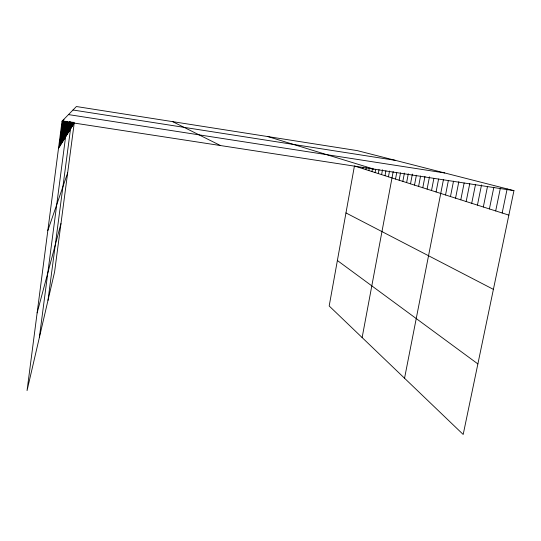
<?xml version="1.0" encoding="UTF-8"?>
<svg xmlns="http://www.w3.org/2000/svg" width="541" height="541" viewBox="0 0 541 541"><rect width="100%" height="100%" fill="white"/><g stroke="black" fill="none" stroke-linecap="round" stroke-linejoin="round"><path stroke-width="0.81" d="M508.858 215.122L354.429 165.986L329.185 305.983L463.191 434.464L513.95 190.648L357.202 150.608L76.403 106.536L62.026 121.198L27.05 390.588L54.594 271.886L74.245 122.922L58.502 148.335M59.206 147.199L62.675 120.542M59.889 146.097L63.297 119.906M60.545 145.035L63.899 119.291M61.18 144.007L64.163 121.15M61.796 143.02L64.609 121.448M62.391 142.06L65.048 121.651M62.966 141.133L65.569 121.191M63.52 140.234L65.975 121.421M64.061 139.362L66.347 121.853M64.589 138.516L66.841 121.272M65.089 137.698L67.206 121.522M39.331 337.672L67.53 122.029M66.063 136.129L67.875 122.293M66.523 135.385L68.267 122.05M66.976 134.655L68.592 122.334M67.415 133.952L69.005 121.799M67.841 133.262L69.363 121.63M68.254 132.592L69.647 121.941M68.653 131.943L69.931 122.246M69.045 131.314L70.249 122.171M69.431 130.692L70.614 121.678M69.803 130.097L70.864 122.002M70.161 129.509L71.148 122.002M47.987 300.35L71.385 122.354M70.871 128.366L71.622 122.679M71.216 127.811L71.953 122.192M71.554 127.263L72.21 122.293M71.879 126.736L72.42 122.645M72.203 126.215L72.737 122.178M72.514 125.715L72.954 122.367M72.819 125.221L73.15 122.739M73.116 124.734L73.441 122.286M73.407 124.268L73.623 122.651M73.691 123.808L73.907 122.212M362.889 168.677L363.18 167.095M365.838 169.617L366.271 167.21M368.847 170.577L369.293 168.143M371.931 171.558L372.533 168.271M375.082 172.559L375.691 169.238M378.308 173.587L379.045 169.583M381.608 174.635L382.507 169.779M384.989 175.71L385.902 170.8M388.452 176.812L389.527 171.017M362.132 337.577L393.192 171.538M395.518 179.064L396.736 172.586M399.13 180.214L400.523 172.836M402.835 181.391L404.398 173.1M406.622 182.594L408.299 173.762M410.511 183.832L412.37 174.08M414.501 185.103L416.387 175.223M418.592 186.402L420.58 176.014M422.785 187.741L424.969 176.407M427.092 189.107L429.473 176.812M431.522 190.513L433.841 178.557M436.066 191.96L438.589 179.03M404.546 378.24L443.464 179.524M445.534 194.976L448.361 180.606M450.477 196.545L453.514 181.167M455.556 198.162L458.815 181.742M460.783 199.825L464.144 182.986M466.166 201.543L469.757 183.636M471.718 203.308L475.539 184.312M477.433 205.127L481.524 184.921M483.323 207L487.502 186.483M489.409 208.934L493.852 187.206M495.684 210.929L500.391 188.045M502.163 212.992L507.147 188.91M37.14 312.867L60.964 223.555M47.831 230.534L67.645 172.917M68.504 114.597L444.743 172.971M62.026 121.198L513.95 190.648M73.008 110.006L395.288 160.339M267.998 136.609L373.858 169.123M172.599 121.63L220.491 145.549M345.963 212.931L493.399 289.367M337.381 260.525L477.879 363.924"/></g></svg>
